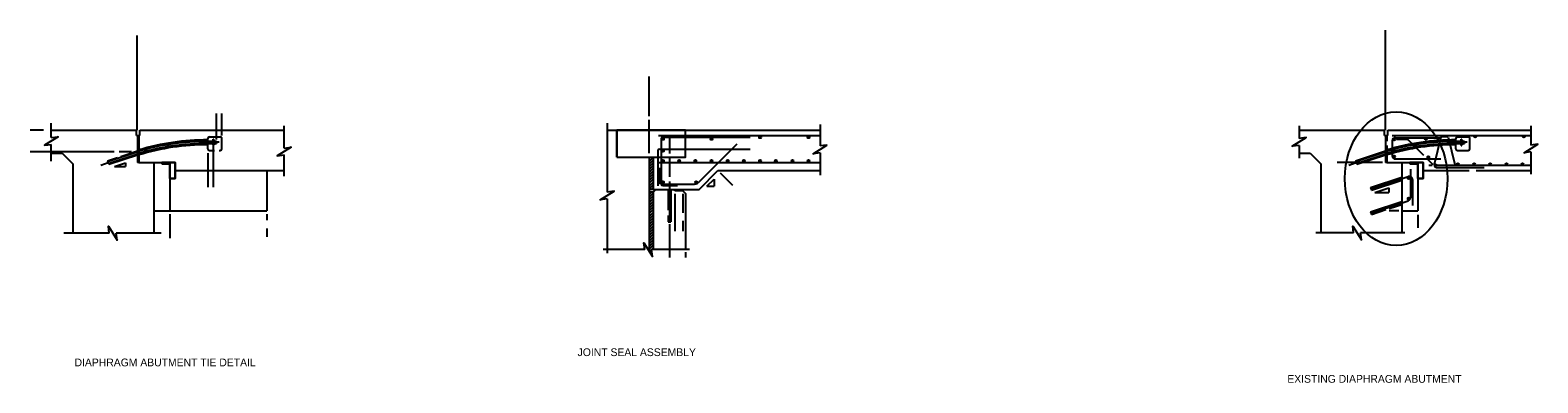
# Model space of a CAD drawing. Extents: x -889 to -553, y 508 to 636.
# Drawn here: x -723.64 to -677.03, y 507.83 to 518.74 of the extents above; entities that cross this region are included whole.
import ezdxf

# ---------------------------------------------------------------- set-up
doc = ezdxf.new("R2010")
doc.units = 0
for name, color, linetype in [('border_NO-PLOT', 7, 'Continuous'), ('pp_PRESENTATION', 7, 'Continuous'), ('str_Center-Line-A', 7, 'Continuous'), ('str_Concrete-A', 7, 'Continuous'), ('str_Dimensions-A', 7, 'Continuous'), ('str_Existing-Concrete-A', 7, 'Continuous'), ('str_Grades-Exec-Backfill-B', 7, 'Continuous'), ('str_Hatching-A', 7, 'Continuous'), ('str_Misc-Steel-A', 7, 'Continuous'), ('str_Misc-Steel-B', 7, 'Continuous'), ('str_Non-Metallic-Components-A', 7, 'Continuous'), ('str_Reinforcement-A', 7, 'Continuous'), ('str_Text-A', 7, 'Continuous')]:
    doc.layers.add(name, color=color, linetype=linetype)

msp = doc.modelspace()

# ---------------------------------------------------------------- linework, layer by layer
at = {"layer": 'pp_PRESENTATION'}
msp.add_ellipse((-681.408, 514.144), major_axis=(0, 2.067), ratio=0.767334, dxfattribs=at)
at = {"layer": 'str_Center-Line-A'}
for p, q in [((-717.8, 515.268), (-717.912, 515.268)), ((-679.217, 515.268), (-679.328, 515.268)), ((-721.458, 514.565), (-721.227, 514.642)), ((-682.874, 514.565), (-682.643, 514.642))]:
    msp.add_line(p, q, dxfattribs=at)
at = {"layer": 'str_Concrete-A'}
for p, q in [((-722.985, 515.416), (-722.985, 515.859)), ((-720.353, 515.477), (-720.353, 515.644)), ((-720.245, 515.477), (-720.245, 515.644)), ((-720.245, 515.644), (-715.784, 515.644)), ((-715.785, 515.092), (-715.785, 515.78)), ((-705.802, 515.857), (-705.802, 513.731)), ((-703.376, 515.644), (-699.218, 515.644)), ((-703.376, 514.81), (-703.376, 515.644)), ((-699.218, 515.817), (-699.218, 515.156)), ((-684.406, 515.781), (-684.406, 515.386)), ((-681.77, 515.477), (-681.77, 515.644)), ((-681.661, 515.644), (-677.25, 515.644)), ((-681.661, 515.477), (-681.661, 515.644)), ((-677.241, 515.78), (-677.241, 515.184)), ((-722.985, 514.69), (-722.985, 515.203)), ((-720.353, 515.477), (-720.245, 515.477)), ((-720.278, 515.477), (-720.278, 514.644)), ((-684.406, 515.173), (-684.406, 514.773)), ((-681.77, 515.477), (-681.661, 515.477)), ((-681.695, 515.477), (-681.695, 515.308)), ((-681.695, 515.172), (-681.695, 514.644)), ((-721.244, 514.694), (-720.938, 514.796)), ((-721.244, 514.694), (-721.209, 514.59)), ((-721.209, 514.59), (-720.32, 514.886)), ((-721.031, 514.52), (-720.696, 514.632)), ((-720.84, 514.829), (-720.32, 515.002)), ((-720.696, 514.632), (-720.696, 514.52)), ((-720.278, 514.644), (-719.32, 514.644)), ((-719.82, 514.644), (-719.82, 513.144)), ((-719.32, 514.644), (-719.32, 513.144)), ((-715.785, 514.218), (-715.785, 514.879)), ((-704.376, 514.81), (-704.376, 513.81)), ((-704.376, 514.81), (-703.376, 514.81)), ((-699.218, 514.943), (-699.218, 514.256)), ((-682.661, 514.694), (-681.736, 515.002)), ((-682.661, 514.694), (-682.626, 514.59)), ((-682.626, 514.59), (-681.736, 514.886)), ((-681.695, 514.644), (-680.736, 514.644)), ((-681.236, 514.644), (-681.236, 513.144)), ((-680.736, 514.644), (-680.736, 513.144)), ((-677.241, 514.971), (-677.241, 514.283)), ((-721.031, 514.52), (-720.696, 514.52)), ((-719.153, 514.394), (-715.785, 514.394)), ((-702.959, 513.81), (-702.376, 514.393)), ((-702.718, 513.908), (-702.494, 514.131)), ((-702.494, 514.131), (-702.494, 513.908)), ((-702.376, 514.393), (-699.218, 514.393)), ((-682.198, 513.867), (-681.236, 514.188)), ((-680.569, 514.394), (-679.156, 514.394)), ((-678.938, 514.394), (-677.25, 514.394)), ((-704.376, 513.81), (-702.959, 513.81)), ((-703.918, 513.81), (-703.918, 513.174)), ((-703.835, 513.81), (-703.835, 512.809)), ((-702.718, 513.908), (-702.494, 513.908)), ((-682.198, 513.867), (-682.172, 513.788)), ((-682.172, 513.788), (-681.236, 514.1)), ((-682.069, 513.715), (-681.631, 513.861)), ((-682.069, 513.715), (-681.631, 513.715)), ((-681.631, 513.861), (-681.631, 513.715)), ((-705.802, 513.517), (-705.802, 511.835)), ((-682.198, 513.117), (-681.236, 513.438)), ((-681.625, 513.22), (-681.236, 513.35)), ((-719.82, 513.144), (-719.32, 513.144)), ((-703.918, 513.003), (-703.918, 512.809)), ((-703.918, 512.809), (-703.835, 512.809)), ((-682.198, 513.117), (-682.172, 513.038)), ((-682.172, 513.038), (-681.727, 513.186)), ((-681.236, 513.144), (-680.736, 513.144)), ((-721.194, 512.458), (-722.602, 512.458)), ((-719.592, 512.458), (-720.981, 512.458)), ((-682.723, 512.465), (-683.893, 512.465)), ((-681.14, 512.465), (-682.51, 512.465)), ((-704.639, 511.949), (-705.923, 511.949)), ((-703.257, 511.949), (-704.426, 511.949))]:
    msp.add_line(p, q, dxfattribs=at)
for points in [[(-722.985, 515.416), (-722.772, 515.443), (-723.198, 515.176), (-722.985, 515.203)], [(-715.785, 515.092), (-715.572, 515.119), (-715.999, 514.852), (-715.785, 514.879)], [(-699.218, 514.943), (-699.431, 514.916), (-699.005, 515.183), (-699.218, 515.156)], [(-684.406, 515.173), (-684.619, 515.146), (-684.193, 515.413), (-684.406, 515.386)], [(-677.241, 514.971), (-677.455, 514.944), (-677.028, 515.211), (-677.241, 515.184)], [(-705.802, 513.517), (-706.015, 513.491), (-705.589, 513.757), (-705.802, 513.731)], [(-721.194, 512.458), (-721.221, 512.671), (-720.954, 512.245), (-720.981, 512.458)], [(-682.723, 512.465), (-682.75, 512.678), (-682.483, 512.251), (-682.51, 512.465)], [(-704.639, 511.949), (-704.666, 512.162), (-704.399, 511.736), (-704.426, 511.949)]]:
    msp.add_lwpolyline(points, dxfattribs=at)
at = {"layer": 'str_Dimensions-A'}
for p, q in [((-720.33, 515.644), (-720.33, 518.576)), ((-681.736, 515.644), (-681.736, 518.739)), ((-704.501, 516.08), (-704.501, 517.305)), ((-717.878, 515.351), (-717.878, 516.16)), ((-717.711, 515.479), (-717.711, 516.16)), ((-723.225, 515.644), (-723.64, 515.644)), ((-704.501, 514.93), (-704.501, 515.963)), ((-717.982, 515.154), (-717.982, 513.877)), ((-721.043, 514.977), (-723.64, 514.977)), ((-720.508, 514.977), (-720.891, 514.977)), ((-718.148, 514.934), (-718.148, 513.877)), ((-681.83, 514.644), (-683.236, 514.644)), ((-702.309, 514.327), (-701.93, 513.948)), ((-703.709, 513.675), (-703.709, 513.09)), ((-703.459, 513.675), (-703.459, 513.09)), ((-719.32, 513.05), (-719.32, 512.607)), ((-703.876, 512.732), (-703.876, 512.488)), ((-703.709, 513.09), (-703.709, 512.522)), ((-703.459, 512.841), (-703.459, 512.522)), ((-680.736, 513.021), (-680.736, 512.626)), ((-719.32, 512.696), (-719.32, 512.301)), ((-716.32, 512.607), (-716.32, 512.341)), ((-703.876, 512.488), (-703.876, 511.708)), ((-703.376, 511.874), (-703.376, 511.708))]:
    msp.add_line(p, q, dxfattribs=at)
at = {"layer": 'str_Existing-Concrete-A'}
for p, q in [((-722.974, 515.644), (-720.353, 515.644)), ((-705.811, 515.644), (-705.502, 515.644)), ((-705.502, 514.81), (-705.502, 515.644)), ((-684.391, 515.644), (-681.77, 515.644)), ((-720.32, 515.477), (-720.32, 514.644)), ((-681.736, 515.477), (-681.736, 514.644)), ((-722.974, 514.936), (-722.653, 514.936)), ((-722.653, 514.936), (-722.32, 514.603)), ((-722.32, 514.603), (-722.32, 512.476)), ((-720.278, 514.644), (-720.32, 514.644)), ((-705.502, 514.81), (-704.501, 514.81)), ((-704.501, 514.81), (-704.501, 511.9)), ((-684.391, 514.936), (-684.07, 514.936)), ((-684.07, 514.936), (-683.736, 514.603)), ((-683.736, 514.603), (-683.736, 512.476)), ((-681.695, 514.644), (-681.736, 514.644)), ((-704.376, 513.726), (-704.293, 513.81)), ((-704.376, 513.726), (-704.376, 511.949)), ((-703.709, 513.768), (-703.709, 513.81)), ((-703.459, 513.768), (-703.709, 513.768)), ((-703.459, 513.768), (-703.376, 513.685)), ((-703.376, 513.685), (-703.376, 511.949)), ((-719.82, 513.144), (-719.82, 512.476)), ((-681.236, 513.144), (-681.236, 512.476))]:
    msp.add_line(p, q, dxfattribs=at)
at = {"layer": 'str_Grades-Exec-Backfill-B'}
for p in [(-716.32, 514.394), (-719.32, 513.144)]:
    msp.add_line(p, (-716.32, 513.144), dxfattribs=at)
at = {"layer": 'str_Hatching-A'}
for p, q in [((-705.502, 515.644), (-703.376, 515.644)), ((-719.57, 514.644), (-719.57, 514.602)), ((-719.32, 514.644), (-719.57, 514.644)), ((-719.57, 514.644), (-719.57, 514.602)), ((-719.57, 514.602), (-719.32, 514.602)), ((-719.57, 514.602), (-719.32, 514.602)), ((-719.32, 514.602), (-719.32, 514.644)), ((-719.32, 514.644), (-719.32, 514.602)), ((-705.502, 514.81), (-703.376, 514.81)), ((-704.501, 514.763), (-704.454, 514.81)), ((-704.501, 514.678), (-704.376, 514.803)), ((-704.501, 514.593), (-704.376, 514.719)), ((-704.501, 514.509), (-704.376, 514.634)), ((-680.986, 514.644), (-680.986, 514.602)), ((-680.986, 514.644), (-680.986, 514.602)), ((-680.736, 514.644), (-680.986, 514.644)), ((-680.986, 514.602), (-680.736, 514.602)), ((-680.986, 514.602), (-680.736, 514.602)), ((-680.736, 514.644), (-680.736, 514.602)), ((-680.736, 514.602), (-680.736, 514.644)), ((-704.501, 514.424), (-704.376, 514.549)), ((-704.501, 514.339), (-704.376, 514.464)), ((-704.501, 514.254), (-704.376, 514.379)), ((-704.501, 514.169), (-704.376, 514.294)), ((-704.501, 514.084), (-704.376, 514.209)), ((-704.501, 514), (-704.376, 514.125)), ((-704.501, 513.915), (-704.376, 514.04)), ((-704.501, 513.83), (-704.376, 513.955)), ((-704.376, 513.81), (-704.501, 513.81)), ((-704.376, 513.726), (-704.501, 513.726)), ((-704.501, 513.656), (-704.431, 513.726)), ((-704.501, 513.571), (-704.376, 513.696)), ((-704.437, 513.81), (-704.376, 513.87)), ((-703.709, 513.802), (-703.676, 513.768)), ((-703.675, 513.81), (-703.633, 513.768)), ((-703.633, 513.81), (-703.591, 513.768)), ((-703.59, 513.81), (-703.548, 513.768)), ((-703.548, 513.81), (-703.506, 513.768)), ((-703.505, 513.81), (-703.464, 513.768)), ((-703.463, 513.81), (-703.459, 513.806)), ((-703.459, 513.81), (-703.459, 513.768)), ((-704.501, 513.486), (-704.376, 513.611)), ((-704.501, 513.401), (-704.376, 513.526)), ((-704.501, 513.316), (-704.376, 513.441)), ((-704.501, 513.232), (-704.376, 513.357)), ((-704.501, 513.147), (-704.376, 513.272)), ((-704.501, 513.062), (-704.376, 513.187)), ((-704.501, 512.977), (-704.376, 513.102)), ((-704.501, 512.892), (-704.376, 513.017)), ((-704.501, 512.807), (-704.376, 512.932)), ((-704.501, 512.722), (-704.376, 512.847)), ((-704.501, 512.638), (-704.376, 512.763)), ((-704.501, 512.553), (-704.376, 512.678)), ((-704.501, 512.468), (-704.376, 512.593)), ((-704.501, 512.383), (-704.376, 512.508)), ((-704.501, 512.298), (-704.376, 512.423)), ((-704.501, 512.213), (-704.376, 512.338)), ((-704.501, 512.128), (-704.376, 512.253)), ((-704.501, 512.044), (-704.376, 512.169)), ((-704.501, 511.959), (-704.376, 512.084)), ((-704.492, 511.884), (-704.376, 511.999))]:
    msp.add_line(p, q, dxfattribs=at)
msp.add_lwpolyline([(-705.502, 514.81), (-703.376, 514.81), (-703.376, 515.644), (-705.502, 515.644), (-705.502, 514.81)], dxfattribs=at)
at = {"layer": 'str_Misc-Steel-A'}
for p, q in [((-718.149, 515.07), (-718.149, 515.385)), ((-718.099, 515.435), (-717.761, 515.435)), ((-717.711, 515.07), (-717.711, 515.385)), ((-679.565, 515.07), (-679.565, 515.385)), ((-679.515, 515.435), (-679.178, 515.435)), ((-679.128, 515.07), (-679.128, 515.385)), ((-718.099, 515.02), (-717.94, 515.02)), ((-717.801, 515.02), (-717.761, 515.02)), ((-679.515, 515.02), (-679.178, 515.02))]:
    msp.add_line(p, q, dxfattribs=at)
for centre, start, end in [((-718.099, 515.385), 90, 179.9797), ((-718.099, 515.07), 179.9797, 270), ((-717.761, 515.385), 359.9797, 90), ((-717.761, 515.07), 270, 359.9797), ((-679.515, 515.385), 90, 179.9797), ((-679.515, 515.07), 179.9797, 270), ((-679.178, 515.385), 359.9797, 90), ((-679.178, 515.07), 270, 359.9797)]:
    msp.add_arc(centre, 0.05, start, end, dxfattribs=at)
at = {"layer": 'str_Misc-Steel-B'}
for p, q in [((-718.294, 515.245), (-718.294, 515.288)), ((-718.281, 515.26), (-718.281, 515.274)), ((-718.268, 515.246), (-718.268, 515.288)), ((-718.255, 515.26), (-718.255, 515.274)), ((-718.242, 515.246), (-718.242, 515.288)), ((-718.229, 515.26), (-718.229, 515.275)), ((-718.216, 515.246), (-718.216, 515.289)), ((-718.203, 515.26), (-718.203, 515.275)), ((-718.19, 515.246), (-718.19, 515.289)), ((-718.177, 515.26), (-718.177, 515.275)), ((-718.164, 515.246), (-718.164, 515.289)), ((-718.151, 515.26), (-718.151, 515.275)), ((-718.149, 515.299), (-717.982, 515.299)), ((-718.149, 515.236), (-717.982, 515.236)), ((-718.138, 515.246), (-718.138, 515.289)), ((-718.125, 515.26), (-718.125, 515.275)), ((-718.112, 515.246), (-718.112, 515.289)), ((-718.099, 515.26), (-718.099, 515.275)), ((-718.086, 515.246), (-718.086, 515.289)), ((-718.073, 515.26), (-718.073, 515.275)), ((-718.06, 515.246), (-718.06, 515.289)), ((-718.047, 515.26), (-718.047, 515.275)), ((-718.034, 515.246), (-718.034, 515.289)), ((-718.021, 515.26), (-718.021, 515.275)), ((-718.008, 515.246), (-718.008, 515.289)), ((-717.995, 515.26), (-717.995, 515.275)), ((-717.982, 515.361), (-717.961, 515.361)), ((-717.982, 515.174), (-717.982, 515.361)), ((-717.982, 515.174), (-717.961, 515.174)), ((-717.961, 515.174), (-717.961, 515.361)), ((-717.961, 515.318), (-717.919, 515.318)), ((-717.961, 515.293), (-717.919, 515.293)), ((-717.961, 515.243), (-717.919, 515.243)), ((-717.961, 515.218), (-717.919, 515.218)), ((-717.919, 515.218), (-717.919, 515.318)), ((-717.919, 515.299), (-717.878, 515.299)), ((-717.919, 515.236), (-717.878, 515.236)), ((-717.904, 515.246), (-717.904, 515.289)), ((-717.891, 515.26), (-717.891, 515.275)), ((-717.878, 515.299), (-717.878, 515.236)), ((-679.711, 515.245), (-679.711, 515.288)), ((-679.698, 515.26), (-679.698, 515.274)), ((-679.685, 515.246), (-679.685, 515.288)), ((-679.672, 515.26), (-679.672, 515.274)), ((-679.659, 515.246), (-679.659, 515.288)), ((-679.646, 515.26), (-679.646, 515.275)), ((-679.633, 515.246), (-679.633, 515.289)), ((-679.62, 515.26), (-679.62, 515.275)), ((-679.607, 515.246), (-679.607, 515.289)), ((-679.594, 515.26), (-679.594, 515.275)), ((-679.581, 515.246), (-679.581, 515.289)), ((-679.568, 515.26), (-679.568, 515.275)), ((-679.565, 515.299), (-679.399, 515.299)), ((-679.565, 515.236), (-679.399, 515.236)), ((-679.555, 515.246), (-679.555, 515.289)), ((-679.542, 515.26), (-679.542, 515.275)), ((-679.529, 515.246), (-679.529, 515.289)), ((-679.516, 515.26), (-679.516, 515.275)), ((-679.503, 515.246), (-679.503, 515.289)), ((-679.49, 515.26), (-679.49, 515.275)), ((-679.477, 515.246), (-679.477, 515.289)), ((-679.464, 515.26), (-679.464, 515.275)), ((-679.451, 515.246), (-679.451, 515.289)), ((-679.438, 515.26), (-679.438, 515.275)), ((-679.425, 515.246), (-679.425, 515.289)), ((-679.412, 515.26), (-679.412, 515.275)), ((-679.399, 515.361), (-679.378, 515.361)), ((-679.399, 515.174), (-679.399, 515.361)), ((-679.399, 515.174), (-679.378, 515.174)), ((-679.378, 515.174), (-679.378, 515.361)), ((-679.378, 515.318), (-679.336, 515.318)), ((-679.378, 515.293), (-679.336, 515.293)), ((-679.378, 515.243), (-679.336, 515.243)), ((-679.378, 515.218), (-679.336, 515.218)), ((-679.336, 515.218), (-679.336, 515.318)), ((-679.336, 515.299), (-679.294, 515.299)), ((-679.336, 515.236), (-679.294, 515.236)), ((-679.32, 515.246), (-679.32, 515.289)), ((-679.307, 515.26), (-679.307, 515.275)), ((-679.294, 515.299), (-679.294, 515.236)), ((-721.237, 514.672), (-720.329, 514.974)), ((-721.237, 514.672), (-721.217, 514.612)), ((-721.217, 514.612), (-720.31, 514.915)), ((-682.653, 514.672), (-681.746, 514.974)), ((-682.653, 514.672), (-682.633, 514.612)), ((-682.633, 514.612), (-681.726, 514.915))]:
    msp.add_line(p, q, dxfattribs=at)
for centre, radius, end in [((-718.156, 507.862), 7.436, 106.9896), ((-718.156, 507.862), 7.374, 106.9896), ((-718.156, 507.862), 7.48, 106.481), ((-718.156, 507.862), 7.33, 106.8282), ((-679.573, 507.862), 7.436, 106.9896), ((-679.573, 507.862), 7.374, 106.9896), ((-679.573, 507.862), 7.48, 106.481), ((-679.573, 507.862), 7.33, 106.8282)]:
    msp.add_arc(centre, radius, 89.9439, end, dxfattribs=at)
at = {"layer": 'str_Non-Metallic-Components-A'}
for p, q in [((-719.153, 514.644), (-719.32, 514.644)), ((-719.32, 514.644), (-719.32, 514.144)), ((-680.569, 514.644), (-680.736, 514.644)), ((-680.736, 514.644), (-680.736, 514.144)), ((-719.32, 514.144), (-719.153, 514.144)), ((-680.736, 514.144), (-680.569, 514.144))]:
    msp.add_line(p, q, dxfattribs=at)
for points in [[(-719.32, 514.644), (-719.153, 514.644), (-719.153, 514.144), (-719.32, 514.144)], [(-680.736, 514.644), (-680.569, 514.644), (-680.569, 514.144), (-680.736, 514.144)]]:
    msp.add_lwpolyline(points, close=True, dxfattribs=at)
for points in [[(-719.153, 514.144), (-719.153, 514.394), (-719.153, 514.644)], [(-680.569, 514.144), (-680.569, 514.394), (-680.569, 514.644)]]:
    msp.add_lwpolyline(points, dxfattribs=at)
at = {"layer": 'str_Reinforcement-A'}
for p, q in [((-704.209, 515.477), (-699.218, 515.477)), ((-704.184, 515.06), (-701.375, 515.06)), ((-704.131, 515.375), (-704.131, 513.982)), ((-704.081, 515.425), (-701.375, 515.425)), ((-704.075, 515.401), (-704.075, 515.394)), ((-703.876, 515.476), (-703.876, 514.919)), ((-702.98, 514.026), (-701.786, 515.219)), ((-702.575, 515.401), (-702.575, 515.394)), ((-701.075, 515.454), (-701.075, 515.446)), ((-699.575, 515.454), (-699.575, 515.446)), ((-681.528, 515.477), (-677.25, 515.477)), ((-681.528, 515.312), (-681.528, 514.854)), ((-681.467, 515.383), (-681.467, 515.375)), ((-681.428, 515.412), (-680.028, 515.412)), ((-681.063, 515.352), (-681.394, 515.352)), ((-681.027, 515.338), (-680.562, 514.872)), ((-680.49, 515.407), (-680.49, 515.399)), ((-680.023, 515.424), (-680.233, 514.582)), ((-679.994, 515.446), (-679.832, 515.446)), ((-679.803, 515.424), (-679.593, 514.582)), ((-678.965, 515.475), (-678.965, 515.468)), ((-677.465, 515.475), (-677.465, 515.468)), ((-704.234, 515.01), (-704.234, 513.925)), ((-704.233, 514.643), (-699.218, 514.643)), ((-704.075, 515.032), (-704.075, 515.024)), ((-704.075, 514.728), (-704.075, 514.72)), ((-703.876, 514.788), (-703.876, 514.201)), ((-703.575, 514.728), (-703.575, 514.72)), ((-703.075, 514.728), (-703.075, 514.72)), ((-702.575, 514.728), (-702.575, 514.72)), ((-702.075, 514.728), (-702.075, 514.72)), ((-701.575, 514.728), (-701.575, 514.72)), ((-701.075, 514.728), (-701.075, 514.72)), ((-700.587, 514.722), (-700.587, 514.714)), ((-700.075, 514.728), (-700.075, 514.72)), ((-699.575, 514.728), (-699.575, 514.72)), ((-681.467, 514.857), (-681.467, 514.849)), ((-681.428, 514.754), (-680.028, 514.754)), ((-680.473, 514.783), (-680.27, 514.581)), ((-680.414, 514.84), (-680.414, 514.833)), ((-680.192, 514.591), (-680.192, 514.583)), ((-679.499, 514.625), (-679.499, 514.618)), ((-678.999, 514.625), (-678.999, 514.618)), ((-678.499, 514.625), (-678.499, 514.618)), ((-677.999, 514.625), (-677.999, 514.618)), ((-677.499, 514.625), (-677.499, 514.618)), ((-704.181, 514.477), (-704.181, 514.027)), ((-682.185, 513.828), (-681.035, 514.211)), ((-681.021, 514.194), (-681.021, 514.187)), ((-680.966, 514.435), (-680.966, 513.556)), ((-680.402, 514.56), (-680.297, 514.56)), ((-680.226, 514.537), (-680.198, 514.509)), ((-680.192, 514.56), (-677.25, 514.56)), ((-680.163, 514.494), (-678.683, 514.494)), ((-704.131, 513.977), (-703.097, 513.977)), ((-704.081, 513.932), (-703.631, 513.932)), ((-704.075, 514.063), (-704.075, 514.055)), ((-703.876, 514.061), (-703.876, 512.809)), ((-703.05, 514.063), (-703.05, 514.055)), ((-680.903, 514.116), (-680.903, 513.311)), ((-682.185, 513.077), (-681.034, 513.461)), ((-681.021, 513.557), (-681.021, 513.549))]:
    msp.add_line(p, q, dxfattribs=at)
for centre, radius in [((-704.075, 515.371), 0.0304), ((-704.075, 515.371), 0.0228), ((-704.075, 515.371), 0.0114), ((-702.575, 515.371), 0.0304), ((-702.575, 515.371), 0.0228), ((-702.575, 515.371), 0.0114), ((-701.075, 515.423), 0.0304), ((-701.075, 515.423), 0.0228), ((-701.075, 515.423), 0.0114), ((-699.575, 515.423), 0.0304), ((-699.575, 515.423), 0.0228), ((-699.575, 515.423), 0.0114), ((-681.467, 515.352), 0.0304), ((-681.467, 515.352), 0.0228), ((-681.467, 515.352), 0.0114), ((-680.49, 515.376), 0.0304), ((-680.49, 515.376), 0.0228), ((-680.49, 515.376), 0.0114), ((-678.965, 515.445), 0.0304), ((-678.965, 515.445), 0.0228), ((-678.965, 515.445), 0.0114), ((-677.465, 515.445), 0.0304), ((-677.465, 515.445), 0.0228), ((-677.465, 515.445), 0.0114), ((-704.075, 515.002), 0.0304), ((-704.075, 514.697), 0.0304), ((-704.075, 515.002), 0.0228), ((-704.075, 514.697), 0.0228), ((-704.075, 515.002), 0.0114), ((-704.075, 514.697), 0.0114), ((-703.575, 514.697), 0.0304), ((-703.575, 514.697), 0.0228), ((-703.575, 514.697), 0.0114), ((-703.075, 514.697), 0.0304), ((-703.075, 514.697), 0.0228), ((-703.075, 514.697), 0.0114), ((-702.575, 514.697), 0.0304), ((-702.575, 514.697), 0.0228), ((-702.575, 514.697), 0.0114), ((-702.075, 514.697), 0.0304), ((-702.075, 514.697), 0.0228), ((-702.075, 514.697), 0.0114), ((-701.575, 514.697), 0.0304), ((-701.575, 514.697), 0.0228), ((-701.575, 514.697), 0.0114), ((-701.075, 514.697), 0.0304), ((-701.075, 514.697), 0.0228), ((-701.075, 514.697), 0.0114), ((-700.587, 514.691), 0.0304), ((-700.587, 514.691), 0.0228), ((-700.587, 514.691), 0.0114), ((-700.075, 514.697), 0.0304), ((-700.075, 514.697), 0.0228), ((-700.075, 514.697), 0.0114), ((-699.575, 514.697), 0.0304), ((-699.575, 514.697), 0.0228), ((-699.575, 514.697), 0.0114), ((-681.467, 514.826), 0.0304), ((-681.467, 514.826), 0.0228), ((-681.467, 514.826), 0.0114), ((-680.414, 514.81), 0.0304), ((-680.414, 514.81), 0.0228), ((-680.414, 514.81), 0.0114), ((-680.192, 514.56), 0.0304), ((-679.499, 514.595), 0.0304), ((-679.499, 514.595), 0.0228), ((-679.499, 514.595), 0.0114), ((-678.999, 514.595), 0.0304), ((-678.999, 514.595), 0.0228), ((-678.999, 514.595), 0.0114), ((-678.499, 514.595), 0.0304), ((-678.499, 514.595), 0.0228), ((-678.499, 514.595), 0.0114), ((-677.999, 514.595), 0.0304), ((-677.999, 514.595), 0.0228), ((-677.999, 514.595), 0.0114), ((-677.499, 514.595), 0.0304), ((-677.499, 514.595), 0.0228), ((-677.499, 514.595), 0.0114), ((-681.021, 514.164), 0.0304), ((-681.021, 514.164), 0.0228), ((-681.021, 514.164), 0.0114), ((-680.192, 514.56), 0.0228), ((-680.192, 514.56), 0.0114), ((-704.075, 514.032), 0.0304), ((-704.075, 514.032), 0.0228), ((-704.075, 514.032), 0.0114), ((-703.05, 514.032), 0.0304), ((-703.05, 514.032), 0.0228), ((-703.05, 514.032), 0.0114), ((-681.021, 513.526), 0.0304), ((-681.021, 513.526), 0.0228), ((-681.021, 513.526), 0.0114)]:
    msp.add_circle(centre, radius, dxfattribs=at)
for centre, radius, start, end in [((-704.184, 515.01), 0.05, 90, 180), ((-704.081, 515.375), 0.05, 90, 180), ((-681.428, 515.312), 0.1, 90, 180), ((-681.063, 515.302), 0.05, 45, 90), ((-679.994, 515.416), 0.03, 90, 165.9638), ((-679.832, 515.416), 0.03, 14.0362, 90), ((-681.428, 514.854), 0.1, 180, 270), ((-681.003, 514.116), 0.1, 360, 108.4349), ((-680.163, 514.544), 0.05, 225, 270), ((-704.131, 514.027), 0.05, 180, 270), ((-704.081, 513.982), 0.05, 180, 270), ((-703.097, 514.144), 0.167, 270, 315), ((-681.066, 513.556), 0.1, 288.4349, 0)]:
    msp.add_arc(centre, radius, start, end, dxfattribs=at)
at = {"layer": 'str_Text-A'}
for p, q in [((-717.052, 515.644), (-716.421, 515.644)), ((-716.32, 513.05), (-716.32, 512.864)), ((-681.33, 513.144), (-681.621, 513.144)), ((-681.236, 512.582), (-681.236, 512.582))]:
    msp.add_line(p, q, dxfattribs=at)

# ---------------------------------------------------------------- texts
at = {"layer": 'border_NO-PLOT'}
for s, height, p in [('DIAPHRAGM ABUTMENT TIE DETAIL', 0.24004, (-722.267, 508.339)), ('JOINT SEAL ASSEMBLY', 0.24003, (-706.714, 508.656)), ('EXISTING DIAPHRAGM ABUTMENT', 0.24004, (-684.773, 507.831))]:
    msp.add_text(s, height=height, dxfattribs=at).set_placement(p)

doc.saveas('drawing.dxf')
